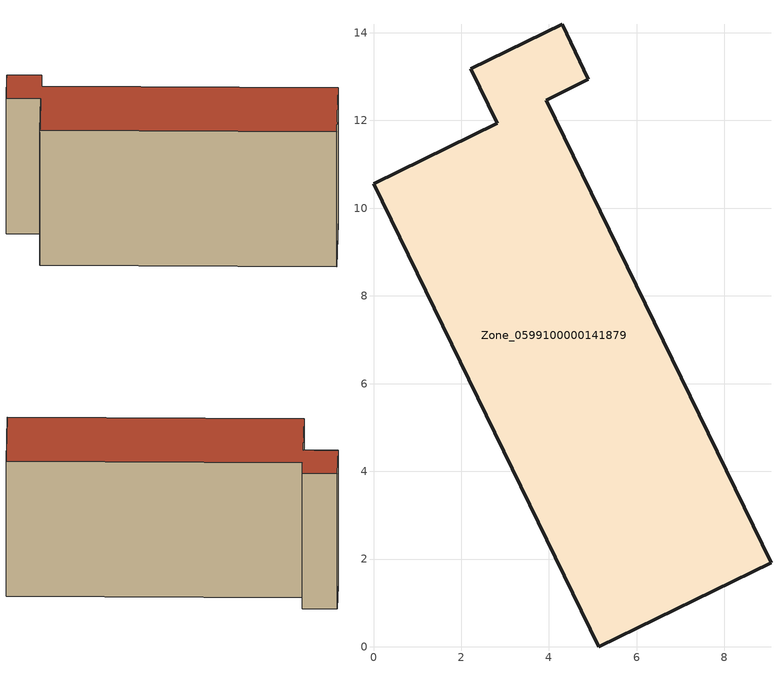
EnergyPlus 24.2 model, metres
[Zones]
Zone_0599100000141879
 floor ground (C_G): 2.82,11.93 2.22,13.18 4.3,14.2 4.9,12.95 3.94,12.46 9.06,1.92 5.13,0 0,10.55 z0
 wall outside (C_F): 4.9,12.95 4.3,14.2 2.22,13.18 2.82,11.93 0,10.55 5.13,0 9.06,1.92 3.94,12.46 4.9,12.95 z0:5.83
 roof outside (C_R): 5.13,0 9.06,1.92 3.94,12.46 4.9,12.95 4.3,14.2 2.22,13.18 2.82,11.93 0,10.55 z5.83
[BUILDING]
Pand.0599100000141879: North Axis=0; Terrain=City; Loads Convergence Tolerance Value=0.04; Temperature Convergence Tolerance Value=0.4; Solar Distribution=FullExterior; Maximum Number of Warmup Days=25; Minimum Number of Warmup Days=1
[Site:Location]
Rotterdam.The.Hague.AP_ZH_NLD Design_Conditions: Latitude=51.96; Longitude=4.45; Time Zone=1; Elevation=-4.5
[SITE:GROUNDTEMPERATURE:BUILDINGSURFACE]
18, 18, 18, 18, 18, 18, 18, 18, 18, 18, 18, 18
[MATERIAL] Thermal Absorptance=0.9; Solar Absorptance=0.7; Visible Absorptance=0.7
Name | Roughness | Thickness | Conductivity | Density | Specific Heat
G.TI.1946-1964 | MediumSmooth | 0.15 | 1 | 540 | 1210
F.TI.1946-1964 | Rough | 0.3 | 0.857143 | 1920 | 840
R.TI.1946-1964 | MediumRough | 0.2 | 0.277778 | 1500 | 1000
[CONSTRUCTION]
C_G: G.TI.1946-1964
C_F: F.TI.1946-1964
C_R: R.TI.1946-1964
[ZONE]
Zone_0599100000141879: Type=1; Multiplier=1; Ceiling Height=Autocalculate; Volume=Autocalculate; Floor Area=autocalculate; Part of Total Floor Area=Yes
[ZONEINFILTRATION:DESIGNFLOWRATE]
Infil_Zone_0599100000141879: Zone or ZoneList or Space or SpaceList=Zone_0599100000141879; Schedule=AlwaysOn; Design Flow Rate Calculation Method=Flow/Area; Flow Rate per Floor Area=0.003; Constant Term Coefficient=1; Temperature Term Coefficient=0; Velocity Term Coefficient=0; Velocity Squared Term Coefficient=0
[HVACTEMPLATE:ZONE:IDEALLOADSAIRSYSTEM]
Zone_0599100000141879: Maximum Heating Supply Air Temperature=50; Minimum Cooling Supply Air Temperature=13; Maximum Heating Supply Air Humidity Ratio=0.0156; Minimum Cooling Supply Air Humidity Ratio=0.0077; Heating Limit=NoLimit; Cooling Limit=NoLimit; Dehumidification Control Type=ConstantSensibleHeatRatio; Cooling Sensible Heat Ratio=0.7; Dehumidification Setpoint=60; Humidification Control Type=None; Humidification Setpoint=30; Outdoor Air Method=None; Outdoor Air Flow Rate per Person=0.00944; Outdoor Air Flow Rate per Zone Floor Area=0; Outdoor Air Flow Rate per Zone=0; Demand Controlled Ventilation Type=None; Outdoor Air Economizer Type=NoEconomizer; Heat Recovery Type=None; Sensible Heat Recovery Effectiveness=0.7; Latent Heat Recovery Effectiveness=0.65
[ZONECONTROL:THERMOSTAT]
ThermostatControl_Zone_0599100000141879: Zone or ZoneList=Zone_0599100000141879; Control Type Schedule=DualSetpointControlType; Control 1=Thermostat_Zone_0599100000141879; Temperature Difference Between Cutout And Setpoint=0
[THERMOSTATSETPOINT:DUALSETPOINT]
Thermostat_Zone_0599100000141879: Heating Setpoint Temperature Schedule=HeatingSetpoint_Zone_0599100000141879; Cooling Setpoint Temperature Schedule=CoolingSetpoint_Zone_0599100000141879
[SCHEDULE:COMPACT]
HeatingSetpoint_Zone_0599100000141879: Through: 12/31, For: AllDays, Until: 24:00, 21
CoolingSetpoint_Zone_0599100000141879: Through: 12/31, For: AllDays, Until: 24:00, 24
DualSetpointControlType: Through: 12/31, For: AllDays, Until: 24:00, 4
AlwaysOn: Through: 12/31, For: AllDays, Until: 24:00, 1
